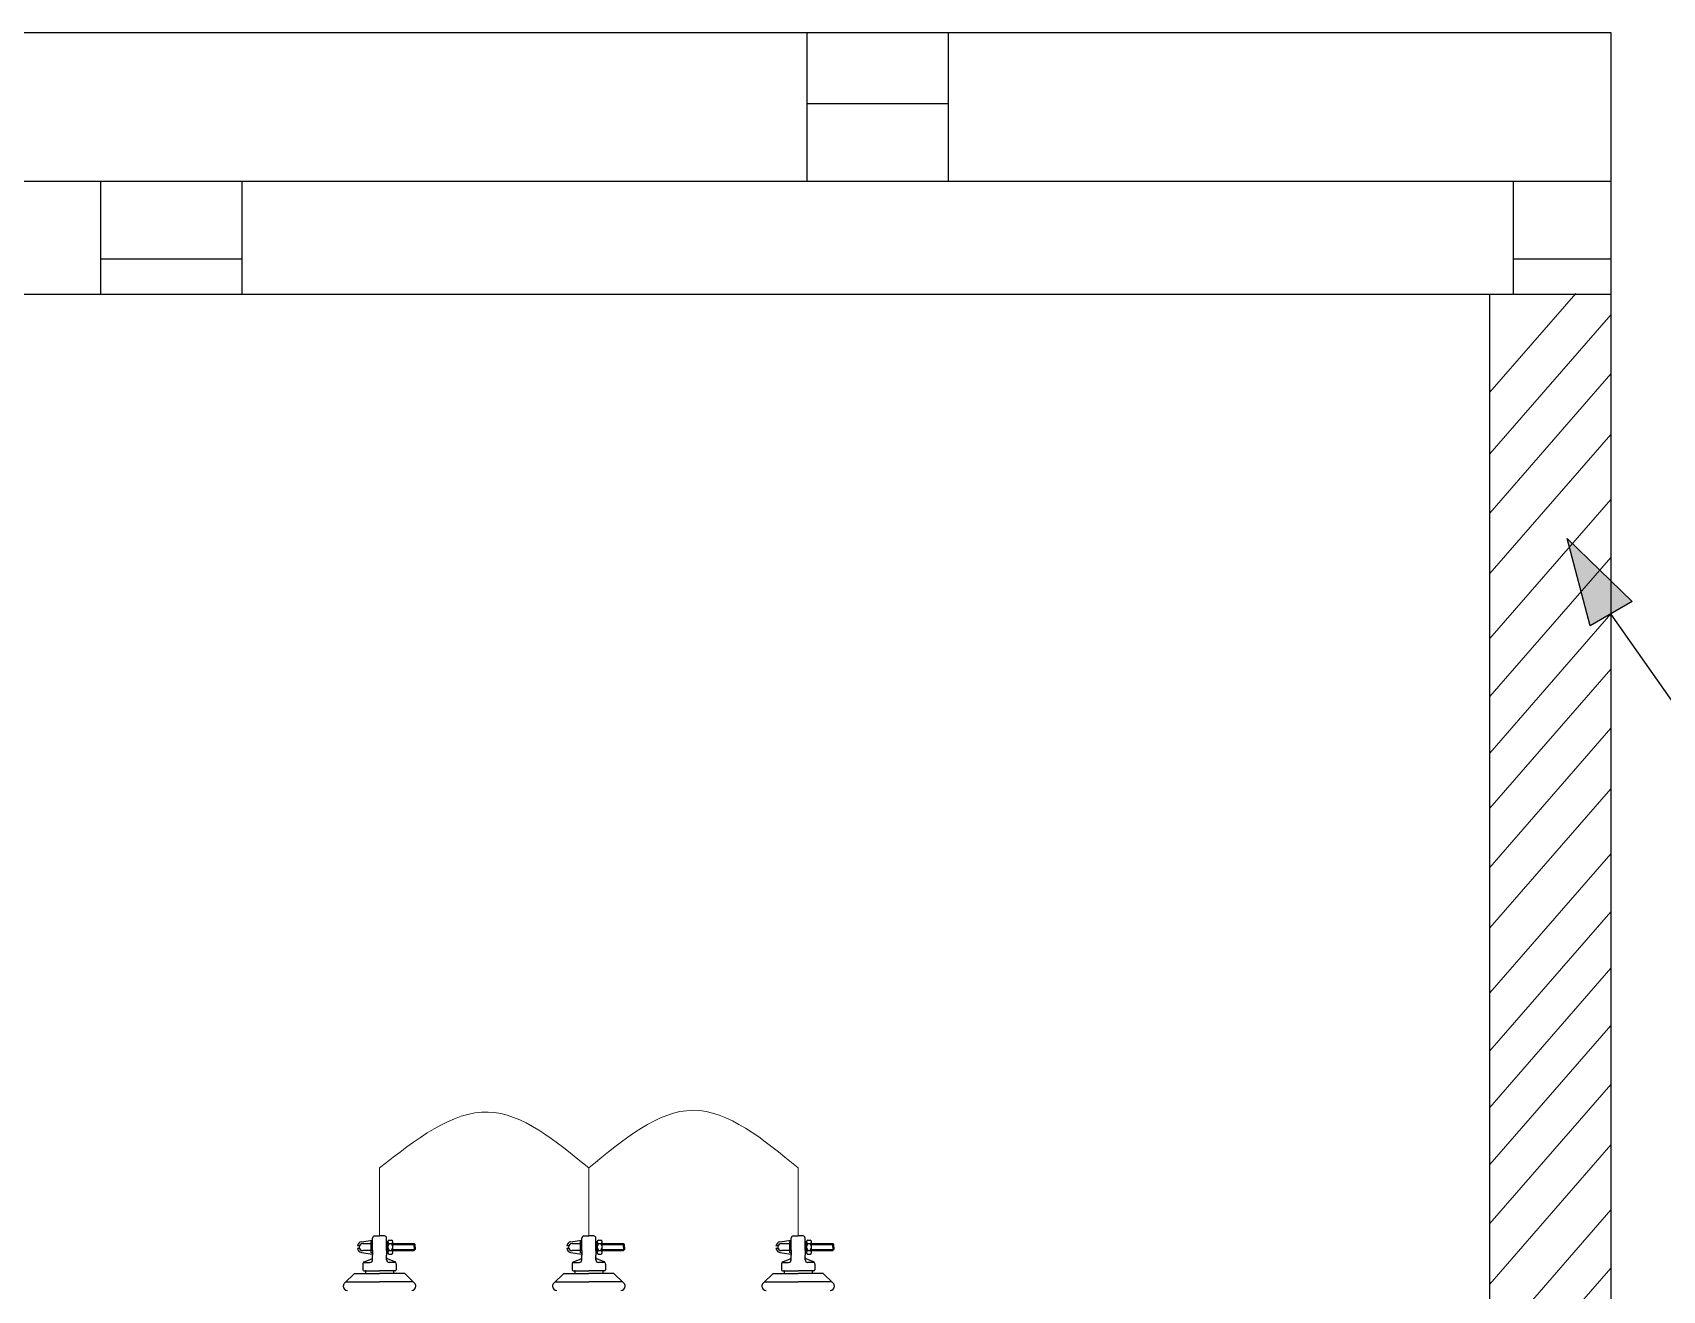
# Paper-space layout 'Plano Corte 2' of a CAD drawing. Header units: millimetres. Extents: x 0 to 420, y 0 to 297.
# Drawn here: x 285.5 to 357.7, y 174.1 to 229.8 of the extents above; entities that cross this region are included whole.
import ezdxf

# ---------------------------------------------------------------- set-up
doc = ezdxf.new("R2010")
doc.units = ezdxf.units.MM
doc.layers.get('0').update_dxf_attribs({"color": 162})
doc.layers.add('CABLEADO', color=240, linetype='Continuous', lineweight=20)
doc.layers.add('MUROS', color=250, linetype='Continuous', lineweight=0)

# ---------------------------------------------------------------- blocks, each defined once
blk = doc.blocks.new('A$C52CC6504')
at = {"color": 150}
for p, q in [((0.3613, 1.4507), (0.3776, 1.453)), ((0.3756, 1.4347), (0.3756, 1.451)), ((0.3776, 1.451), (0.3756, 1.451)), ((0.3776, 1.4479), (0.3776, 1.456)), ((0.3776, 1.4479), (0.3776, 1.456)), ((0.3806, 1.4591), (0.3878, 1.4591)), ((0.3806, 1.4591), (0.3878, 1.4591)), ((0.3949, 1.4591), (0.3878, 1.4591)), ((0.3949, 1.4591), (0.3878, 1.4591)), ((0.3979, 1.4479), (0.3979, 1.456)), ((0.3979, 1.4479), (0.3979, 1.456)), ((0.3979, 1.451), (0.4, 1.451)), ((0.4, 1.4347), (0.4, 1.451)), ((0.4017, 1.453), (0.4054, 1.453)), ((0.4071, 1.4347), (0.4071, 1.451)), ((0.6664, 1.4507), (0.6828, 1.453)), ((0.6828, 1.451), (0.6807, 1.451)), ((0.6807, 1.4347), (0.6807, 1.451)), ((0.6828, 1.4479), (0.6828, 1.456)), ((0.6828, 1.4479), (0.6828, 1.456)), ((0.6858, 1.4591), (0.6929, 1.4591)), ((0.6858, 1.4591), (0.6929, 1.4591)), ((0.7001, 1.4591), (0.6929, 1.4591)), ((0.7001, 1.4591), (0.6929, 1.4591)), ((0.7031, 1.4479), (0.7031, 1.456)), ((0.7031, 1.4479), (0.7031, 1.456)), ((0.7031, 1.451), (0.7051, 1.451)), ((0.7051, 1.4347), (0.7051, 1.451)), ((0.7069, 1.453), (0.7105, 1.453)), ((0.7123, 1.4347), (0.7123, 1.451)), ((0.9716, 1.4507), (0.9879, 1.453)), ((0.9859, 1.4347), (0.9859, 1.451)), ((0.9879, 1.451), (0.9859, 1.451)), ((0.9879, 1.4479), (0.9879, 1.456)), ((0.9879, 1.4479), (0.9879, 1.456)), ((0.991, 1.4591), (0.9981, 1.4591)), ((0.991, 1.4591), (0.9981, 1.4591)), ((1.0052, 1.4591), (0.9981, 1.4591)), ((1.0052, 1.4591), (0.9981, 1.4591)), ((1.0083, 1.4479), (1.0083, 1.456)), ((1.0083, 1.4479), (1.0083, 1.456)), ((1.0083, 1.451), (1.0103, 1.451)), ((1.0103, 1.4347), (1.0103, 1.451)), ((1.0121, 1.453), (1.0157, 1.453)), ((1.0174, 1.4347), (1.0174, 1.451)), ((0.3564, 1.4449), (0.3555, 1.4449)), ((0.3564, 1.4408), (0.3555, 1.4408)), ((0.3587, 1.4449), (0.3564, 1.4449)), ((0.3587, 1.4408), (0.3564, 1.4408)), ((0.3613, 1.435), (0.3776, 1.4326)), ((0.3633, 1.4479), (0.3776, 1.4479)), ((0.3776, 1.4377), (0.3633, 1.4377)), ((0.3654, 1.4216), (0.3763, 1.4259)), ((0.3776, 1.4347), (0.3756, 1.4347)), ((0.3776, 1.4377), (0.3776, 1.4479)), ((0.3776, 1.4377), (0.3776, 1.4479)), ((0.3776, 1.4377), (0.3776, 1.4309)), ((0.3776, 1.4377), (0.3776, 1.4309)), ((0.3776, 1.4278), (0.3776, 1.4309)), ((0.3776, 1.4245), (0.3776, 1.4278)), ((0.3979, 1.4377), (0.3979, 1.4479)), ((0.3979, 1.4377), (0.3979, 1.4479)), ((0.3979, 1.4377), (0.3979, 1.4309)), ((0.3979, 1.4347), (0.4, 1.4347)), ((0.3979, 1.4278), (0.3979, 1.4309)), ((0.3979, 1.4245), (0.3979, 1.4278)), ((0.4101, 1.4216), (0.3992, 1.4259)), ((0.4017, 1.4479), (0.4054, 1.4479)), ((0.4017, 1.4377), (0.4054, 1.4377)), ((0.4017, 1.4326), (0.4054, 1.4326)), ((0.4071, 1.4479), (0.4382, 1.4479)), ((0.4071, 1.4465), (0.4396, 1.4465)), ((0.4071, 1.4392), (0.4396, 1.4392)), ((0.4071, 1.4377), (0.4382, 1.4377)), ((0.4382, 1.4428), (0.4382, 1.4479)), ((0.4382, 1.4479), (0.4396, 1.4465)), ((0.4382, 1.4428), (0.4382, 1.4377)), ((0.4382, 1.4377), (0.4396, 1.4392)), ((0.4396, 1.4428), (0.4396, 1.4465)), ((0.4396, 1.4428), (0.4396, 1.4392)), ((0.6616, 1.4449), (0.6606, 1.4449)), ((0.6616, 1.4408), (0.6606, 1.4408)), ((0.6639, 1.4449), (0.6616, 1.4449)), ((0.6639, 1.4408), (0.6616, 1.4408)), ((0.6664, 1.435), (0.6828, 1.4326)), ((0.6685, 1.4479), (0.6828, 1.4479)), ((0.6828, 1.4377), (0.6685, 1.4377)), ((0.6706, 1.4216), (0.6815, 1.4259)), ((0.6828, 1.4347), (0.6807, 1.4347)), ((0.6828, 1.4377), (0.6828, 1.4479)), ((0.6828, 1.4377), (0.6828, 1.4479)), ((0.6828, 1.4377), (0.6828, 1.4309)), ((0.6828, 1.4377), (0.6828, 1.4309)), ((0.6828, 1.4278), (0.6828, 1.4309)), ((0.6828, 1.4245), (0.6828, 1.4278)), ((0.7031, 1.4377), (0.7031, 1.4479)), ((0.7031, 1.4377), (0.7031, 1.4479)), ((0.7031, 1.4377), (0.7031, 1.4309)), ((0.7031, 1.4347), (0.7051, 1.4347)), ((0.7031, 1.4278), (0.7031, 1.4309)), ((0.7031, 1.4245), (0.7031, 1.4278)), ((0.7153, 1.4216), (0.7044, 1.4259)), ((0.7069, 1.4479), (0.7105, 1.4479)), ((0.7069, 1.4377), (0.7105, 1.4377)), ((0.7069, 1.4326), (0.7105, 1.4326)), ((0.7123, 1.4479), (0.7434, 1.4479)), ((0.7123, 1.4465), (0.7448, 1.4465)), ((0.7123, 1.4392), (0.7448, 1.4392)), ((0.7123, 1.4377), (0.7434, 1.4377)), ((0.7434, 1.4479), (0.7448, 1.4465)), ((0.7434, 1.4428), (0.7434, 1.4479)), ((0.7434, 1.4428), (0.7434, 1.4377)), ((0.7434, 1.4377), (0.7448, 1.4392)), ((0.7448, 1.4428), (0.7448, 1.4465)), ((0.7448, 1.4428), (0.7448, 1.4392)), ((0.9668, 1.4449), (0.9658, 1.4449)), ((0.9668, 1.4408), (0.9658, 1.4408)), ((0.969, 1.4449), (0.9668, 1.4449)), ((0.969, 1.4408), (0.9668, 1.4408)), ((0.9716, 1.435), (0.9879, 1.4326)), ((0.9737, 1.4479), (0.9879, 1.4479)), ((0.9879, 1.4377), (0.9737, 1.4377)), ((0.9758, 1.4216), (0.9867, 1.4259)), ((0.9879, 1.4347), (0.9859, 1.4347)), ((0.9879, 1.4377), (0.9879, 1.4479)), ((0.9879, 1.4377), (0.9879, 1.4479)), ((0.9879, 1.4377), (0.9879, 1.4309)), ((0.9879, 1.4377), (0.9879, 1.4309)), ((0.9879, 1.4278), (0.9879, 1.4309)), ((0.9879, 1.4245), (0.9879, 1.4278)), ((1.0083, 1.4377), (1.0083, 1.4479)), ((1.0083, 1.4377), (1.0083, 1.4479)), ((1.0083, 1.4377), (1.0083, 1.4309)), ((1.0083, 1.4347), (1.0103, 1.4347)), ((1.0083, 1.4278), (1.0083, 1.4309)), ((1.0083, 1.4245), (1.0083, 1.4278)), ((1.0205, 1.4216), (1.0096, 1.4259)), ((1.0121, 1.4479), (1.0157, 1.4479)), ((1.0121, 1.4377), (1.0157, 1.4377)), ((1.0121, 1.4326), (1.0157, 1.4326)), ((1.0174, 1.4479), (1.0486, 1.4479)), ((1.0174, 1.4465), (1.05, 1.4465)), ((1.0174, 1.4392), (1.05, 1.4392)), ((1.0174, 1.4377), (1.0486, 1.4377)), ((1.0486, 1.4428), (1.0486, 1.4479)), ((1.0486, 1.4479), (1.05, 1.4465)), ((1.0486, 1.4428), (1.0486, 1.4377)), ((1.0486, 1.4377), (1.05, 1.4392)), ((1.05, 1.4428), (1.05, 1.4465)), ((1.05, 1.4428), (1.05, 1.4392)), ((0.3511, 1.4042), (0.3367, 1.3902)), ((0.3511, 1.4042), (0.3878, 1.4042)), ((0.3633, 1.4181), (0.3633, 1.4099)), ((0.3641, 1.4204), (0.3735, 1.4204)), ((0.365, 1.4082), (0.3878, 1.4082)), ((0.3674, 1.4082), (0.3674, 1.4042)), ((0.4105, 1.4082), (0.3878, 1.4082)), ((0.4244, 1.4042), (0.3878, 1.4042)), ((0.4114, 1.4204), (0.402, 1.4204)), ((0.4081, 1.4082), (0.4081, 1.4042)), ((0.4122, 1.4181), (0.4122, 1.4099)), ((0.4244, 1.4042), (0.4388, 1.3902)), ((0.6563, 1.4042), (0.6419, 1.3902)), ((0.6563, 1.4042), (0.6929, 1.4042)), ((0.6685, 1.4181), (0.6685, 1.4099)), ((0.6693, 1.4204), (0.6787, 1.4204)), ((0.6702, 1.4082), (0.6929, 1.4082)), ((0.6726, 1.4082), (0.6726, 1.4042)), ((0.7157, 1.4082), (0.6929, 1.4082)), ((0.7296, 1.4042), (0.6929, 1.4042)), ((0.7166, 1.4204), (0.7072, 1.4204)), ((0.7133, 1.4082), (0.7133, 1.4042)), ((0.7174, 1.4181), (0.7174, 1.4099)), ((0.7296, 1.4042), (0.744, 1.3902)), ((0.9615, 1.4042), (0.9471, 1.3902)), ((0.9615, 1.4042), (0.9981, 1.4042)), ((0.9737, 1.4181), (0.9737, 1.4099)), ((0.9745, 1.4204), (0.9839, 1.4204)), ((0.9753, 1.4082), (0.9981, 1.4082)), ((0.9778, 1.4082), (0.9778, 1.4042)), ((1.0209, 1.4082), (0.9981, 1.4082)), ((1.0347, 1.4042), (0.9981, 1.4042)), ((1.0218, 1.4204), (1.0124, 1.4204)), ((1.0185, 1.4082), (1.0185, 1.4042)), ((1.0225, 1.4181), (1.0225, 1.4099)), ((1.0347, 1.4042), (1.0492, 1.3902)), ((0.3385, 1.392), (0.3878, 1.392)), ((0.437, 1.392), (0.3878, 1.392)), ((0.6437, 1.392), (0.6929, 1.392)), ((0.7422, 1.392), (0.6929, 1.392)), ((0.9489, 1.392), (0.9981, 1.392)), ((1.0474, 1.392), (0.9981, 1.392))]:
    blk.add_line(p, q, dxfattribs=at)
for centre, radius, start, end in [((0.3633, 1.4428), 0.00814, 104.8885, 165.5225), ((0.3806, 1.456), 0.00305, 90, 180), ((0.3806, 1.456), 0.00305, 90, 180), ((0.3949, 1.456), 0.00305, 0, 90), ((0.3949, 1.456), 0.00305, 0, 90), ((0.4027, 1.4504), 0.00273, 111.5686, 248.4314), ((0.4044, 1.4504), 0.00273, 291.5686, 68.4314), ((0.6685, 1.4428), 0.00814, 104.8885, 165.5225), ((0.6858, 1.456), 0.00305, 90, 180), ((0.6858, 1.456), 0.00305, 90, 180), ((0.7001, 1.456), 0.00305, 0, 90), ((0.7001, 1.456), 0.00305, 0, 90), ((0.7079, 1.4504), 0.00273, 111.5686, 248.4314), ((0.7095, 1.4504), 0.00273, 291.5686, 68.4314), ((0.9737, 1.4428), 0.00814, 104.8885, 165.5225), ((0.991, 1.456), 0.00305, 90, 180), ((0.991, 1.456), 0.00305, 90, 180), ((1.0052, 1.456), 0.00305, 0, 90), ((1.0052, 1.456), 0.00305, 0, 90), ((1.0131, 1.4504), 0.00273, 111.5686, 248.4314), ((1.0147, 1.4504), 0.00273, 291.5686, 68.4314), ((0.3633, 1.4428), 0.00814, 194.4775, 255.1115), ((0.3633, 1.4428), 0.00509, 90, 270), ((0.3756, 1.4278), 0.00203, 291.5372, 0), ((0.4, 1.4278), 0.00203, 180, 248.4628), ((0.4083, 1.4428), 0.00834, 142.4439, 217.5561), ((0.4027, 1.4352), 0.00273, 111.5686, 248.4314), ((0.3987, 1.4428), 0.00834, 322.4439, 37.5561), ((0.4044, 1.4352), 0.00273, 291.5686, 68.4314), ((0.6685, 1.4428), 0.00814, 194.4775, 255.1115), ((0.6685, 1.4428), 0.00509, 90, 270), ((0.6807, 1.4278), 0.00203, 291.5372, 0), ((0.7051, 1.4278), 0.00203, 180, 248.4628), ((0.7135, 1.4428), 0.00834, 142.4439, 217.5561), ((0.7079, 1.4352), 0.00273, 111.5686, 248.4314), ((0.7039, 1.4428), 0.00834, 322.4439, 37.5561), ((0.7095, 1.4352), 0.00273, 291.5686, 68.4314), ((0.9737, 1.4428), 0.00814, 194.4775, 255.1115), ((0.9737, 1.4428), 0.00509, 90, 270), ((0.9859, 1.4278), 0.00203, 291.5372, 0), ((1.0103, 1.4278), 0.00203, 180, 248.4628), ((1.0187, 1.4428), 0.00834, 142.4439, 217.5561), ((1.0131, 1.4352), 0.00273, 111.5686, 248.4314), ((1.0091, 1.4428), 0.00834, 322.4439, 37.5561), ((1.0147, 1.4352), 0.00273, 291.5686, 68.4314), ((0.3674, 1.4181), 0.00407, 119.7449, 180), ((0.365, 1.4099), 0.00163, 180, 270), ((0.3735, 1.4245), 0.00407, 270, 0), ((0.402, 1.4245), 0.00407, 180, 270), ((0.4081, 1.4181), 0.00407, 0, 60.2551), ((0.4105, 1.4099), 0.00163, 270, 0), ((0.6726, 1.4181), 0.00407, 119.7449, 180), ((0.6702, 1.4099), 0.00163, 180, 270), ((0.6787, 1.4245), 0.00407, 270, 0), ((0.7072, 1.4245), 0.00407, 180, 270), ((0.7133, 1.4181), 0.00407, 0, 60.2551), ((0.7157, 1.4099), 0.00163, 270, 0), ((0.9778, 1.4181), 0.00407, 119.7449, 180), ((0.9753, 1.4099), 0.00163, 180, 270), ((0.9839, 1.4245), 0.00407, 270, 0), ((1.0124, 1.4245), 0.00407, 180, 270), ((1.0185, 1.4181), 0.00407, 0, 60.2551), ((1.0209, 1.4099), 0.00163, 270, 0), ((0.341, 1.3858), 0.0061, 134.0045, 180), ((0.341, 1.3858), 0.0061, 180, 270), ((0.4346, 1.3858), 0.0061, 270, 0), ((0.4346, 1.3858), 0.0061, 0, 45.9955), ((0.6461, 1.3858), 0.0061, 134.0045, 180), ((0.6461, 1.3858), 0.0061, 180, 270), ((0.7397, 1.3858), 0.0061, 270, 0), ((0.7397, 1.3858), 0.0061, 0, 45.9955), ((0.9513, 1.3858), 0.0061, 134.0045, 180), ((0.9513, 1.3858), 0.0061, 180, 270), ((1.0449, 1.3858), 0.0061, 270, 0), ((1.0449, 1.3858), 0.0061, 0, 45.9955)]:
    blk.add_arc(centre, radius, start, end, dxfattribs=at)
for p in [(0.3674, 1.4082), (0.4081, 1.4082), (0.6726, 1.4082), (0.7133, 1.4082), (0.9778, 1.4082), (1.0185, 1.4082)]:
    blk.add_point(p, dxfattribs=at)

psp = doc.layouts.new('Plano Corte 2')

# ---------------------------------------------------------------- hatches: boundary and pattern name
at = {"layer": 'MUROS', "linetype": 'ByBlock', "lineweight": -2, "ltscale": 2}
h = psp.add_hatch(dxfattribs=at)
h.set_pattern_fill('BRSTONE', color=256, scale=2.464051)
h.set_pattern_definition([(0, (-481.29, 58), (0, 20.6537), []), (90, (-424.963, 58), (-31.2934, 20.6537), [20.6537, -20.6537]), (90, (-431.22, 58), (-31.2934, 20.6537), [20.6537, -20.6537]), (0, (-424.963, 61.441), (31.29345, 20.6537), [-56.3282, 6.2587]), (0, (-424.963, 64.884), (31.29345, 20.6537), [-56.3282, 6.2587]), (0, (-424.963, 68.326), (31.29345, 20.6537), [-56.3282, 6.2587]), (0, (-424.963, 71.768), (31.29345, 20.6537), [-56.3282, 6.2587]), (0, (-424.963, 75.21), (31.29345, 20.6537), [-56.3282, 6.2587])])
h.paths.add_polyline_path([(355.441, 218.249), (355.441, 229.828), (67.985, 229.828), (67.988, 218.249)])
h = psp.add_hatch(color=256, dxfattribs=at)
h.dxf.hatch_style = 1
h.paths.add_polyline_path([(356.384, 204.629), (353.513, 207.422), (354.53, 203.55)])

# ---------------------------------------------------------------- linework, layer by layer
at = {"layer": 'CABLEADO', "ltscale": 2}
for p, q in [((300.894, 176.527), (300.894, 179.542)), ((310.166, 176.527), (310.166, 179.542)), ((319.439, 176.527), (319.439, 179.542))]:
    psp.add_line(p, q, dxfattribs=at)
for points in [[(310.166, 179.542), (305.708, 182.014), (300.894, 179.542)], [(319.439, 179.542), (314.778, 182.092), (310.166, 179.542)]]:
    psp.add_spline(points, degree=3, dxfattribs=at)
at = {"layer": 'MUROS', "linetype": 'ByBlock', "lineweight": -2, "ltscale": 2}
for p, q in [((67.985, 229.828), (355.441, 229.828)), ((355.441, 229.828), (355.441, 132.078)), ((67.988, 218.249), (355.441, 218.249)), ((350.082, 132.078), (350.082, 218.249)), ((354.53, 203.55), (353.513, 207.422)), ((353.513, 207.422), (356.384, 204.629)), ((356.384, 204.629), (354.53, 203.55)), ((365, 190.499), (355.441, 204.08))]:
    psp.add_line(p, q, dxfattribs=at)
at = {"layer": 'MUROS'}
for p, q in [((353.888, 218.277), (350.08, 213.899)), ((355.441, 217.326), (350.08, 211.164)), ((355.441, 214.709), (350.08, 208.547)), ((355.441, 212.032), (350.08, 205.87)), ((355.441, 209.148), (350.08, 202.986)), ((355.441, 206.577), (350.08, 200.415)), ((355.441, 204.08), (350.08, 197.918)), ((355.441, 201.632), (350.08, 195.47)), ((355.441, 199.015), (350.08, 192.853)), ((355.441, 196.339), (350.08, 190.177)), ((355.441, 193.454), (350.08, 187.292)), ((355.441, 190.883), (350.08, 184.721)), ((355.441, 188.386), (350.08, 182.224)), ((355.441, 185.855), (350.08, 179.693)), ((355.441, 183.238), (350.08, 177.076)), ((355.441, 180.561), (350.08, 174.399)), ((355.441, 177.677), (350.08, 171.515)), ((355.441, 175.106), (350.08, 168.944))]:
    psp.add_line(p, q, dxfattribs=at)

# ---------------------------------------------------------------- block references
at = {"xscale": 30.38428290858084, "yscale": 30.38428290858084, "zscale": 30.38428290858084}
psp.add_blockref('A$C52CC6504', (289.112, 132.193), dxfattribs=at)

doc.saveas('drawing.dxf')
